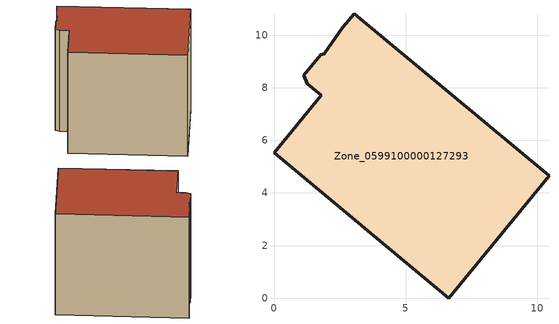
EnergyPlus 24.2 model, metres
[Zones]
Zone_0599100000127293
 floor ground (C_G): 1.77,9.26 1.9,9.28 2.61,10.29 3.04,10.81 10.45,4.65 6.64,0 0,5.53 1.8,7.72 1.26,8.16 1.12,8.47 z0
 wall outside (C_F): 6.64,0 10.45,4.65 3.04,10.81 2.61,10.29 1.9,9.28 1.77,9.26 1.12,8.47 1.26,8.16 1.8,7.72 0,5.53 6.64,0 z0:8.7
 roof outside (C_R): 1.77,9.26 1.12,8.47 1.26,8.16 1.8,7.72 0,5.53 6.64,0 10.45,4.65 3.04,10.81 2.61,10.29 1.9,9.28 z8.7
[BUILDING]
Pand.0599100000127293: North Axis=0; Terrain=City; Loads Convergence Tolerance Value=0.04; Temperature Convergence Tolerance Value=0.4; Solar Distribution=FullExterior; Maximum Number of Warmup Days=25; Minimum Number of Warmup Days=1
[Site:Location]
Rotterdam.The.Hague.AP_ZH_NLD Design_Conditions: Latitude=51.96; Longitude=4.45; Time Zone=1; Elevation=-4.5
[SITE:GROUNDTEMPERATURE:BUILDINGSURFACE]
18, 18, 18, 18, 18, 18, 18, 18, 18, 18, 18, 18
[MATERIAL] Thermal Absorptance=0.9; Solar Absorptance=0.7; Visible Absorptance=0.7
Name | Roughness | Thickness | Conductivity | Density | Specific Heat
G.TI.1946-1964 | MediumSmooth | 0.15 | 1 | 540 | 1210
F.TI.1946-1964 | Rough | 0.3 | 0.857143 | 1920 | 840
R.TI.1946-1964 | MediumRough | 0.2 | 0.277778 | 1500 | 1000
[CONSTRUCTION]
C_G: G.TI.1946-1964
C_F: F.TI.1946-1964
C_R: R.TI.1946-1964
[ZONE]
Zone_0599100000127293: Type=1; Multiplier=1; Ceiling Height=Autocalculate; Volume=Autocalculate; Floor Area=autocalculate; Part of Total Floor Area=Yes
[ZONEINFILTRATION:DESIGNFLOWRATE]
Infil_Zone_0599100000127293: Zone or ZoneList or Space or SpaceList=Zone_0599100000127293; Schedule=AlwaysOn; Design Flow Rate Calculation Method=Flow/Area; Flow Rate per Floor Area=0.003; Constant Term Coefficient=1; Temperature Term Coefficient=0; Velocity Term Coefficient=0; Velocity Squared Term Coefficient=0
[HVACTEMPLATE:ZONE:IDEALLOADSAIRSYSTEM]
Zone_0599100000127293: Maximum Heating Supply Air Temperature=50; Minimum Cooling Supply Air Temperature=13; Maximum Heating Supply Air Humidity Ratio=0.0156; Minimum Cooling Supply Air Humidity Ratio=0.0077; Heating Limit=NoLimit; Cooling Limit=NoLimit; Dehumidification Control Type=ConstantSensibleHeatRatio; Cooling Sensible Heat Ratio=0.7; Dehumidification Setpoint=60; Humidification Control Type=None; Humidification Setpoint=30; Outdoor Air Method=None; Outdoor Air Flow Rate per Person=0.00944; Outdoor Air Flow Rate per Zone Floor Area=0; Outdoor Air Flow Rate per Zone=0; Demand Controlled Ventilation Type=None; Outdoor Air Economizer Type=NoEconomizer; Heat Recovery Type=None; Sensible Heat Recovery Effectiveness=0.7; Latent Heat Recovery Effectiveness=0.65
[ZONECONTROL:THERMOSTAT]
ThermostatControl_Zone_0599100000127293: Zone or ZoneList=Zone_0599100000127293; Control Type Schedule=DualSetpointControlType; Control 1=Thermostat_Zone_0599100000127293; Temperature Difference Between Cutout And Setpoint=0
[THERMOSTATSETPOINT:DUALSETPOINT]
Thermostat_Zone_0599100000127293: Heating Setpoint Temperature Schedule=HeatingSetpoint_Zone_0599100000127293; Cooling Setpoint Temperature Schedule=CoolingSetpoint_Zone_0599100000127293
[SCHEDULE:COMPACT]
HeatingSetpoint_Zone_0599100000127293: Through: 12/31, For: AllDays, Until: 24:00, 21
CoolingSetpoint_Zone_0599100000127293: Through: 12/31, For: AllDays, Until: 24:00, 24
DualSetpointControlType: Through: 12/31, For: AllDays, Until: 24:00, 4
AlwaysOn: Through: 12/31, For: AllDays, Until: 24:00, 1
